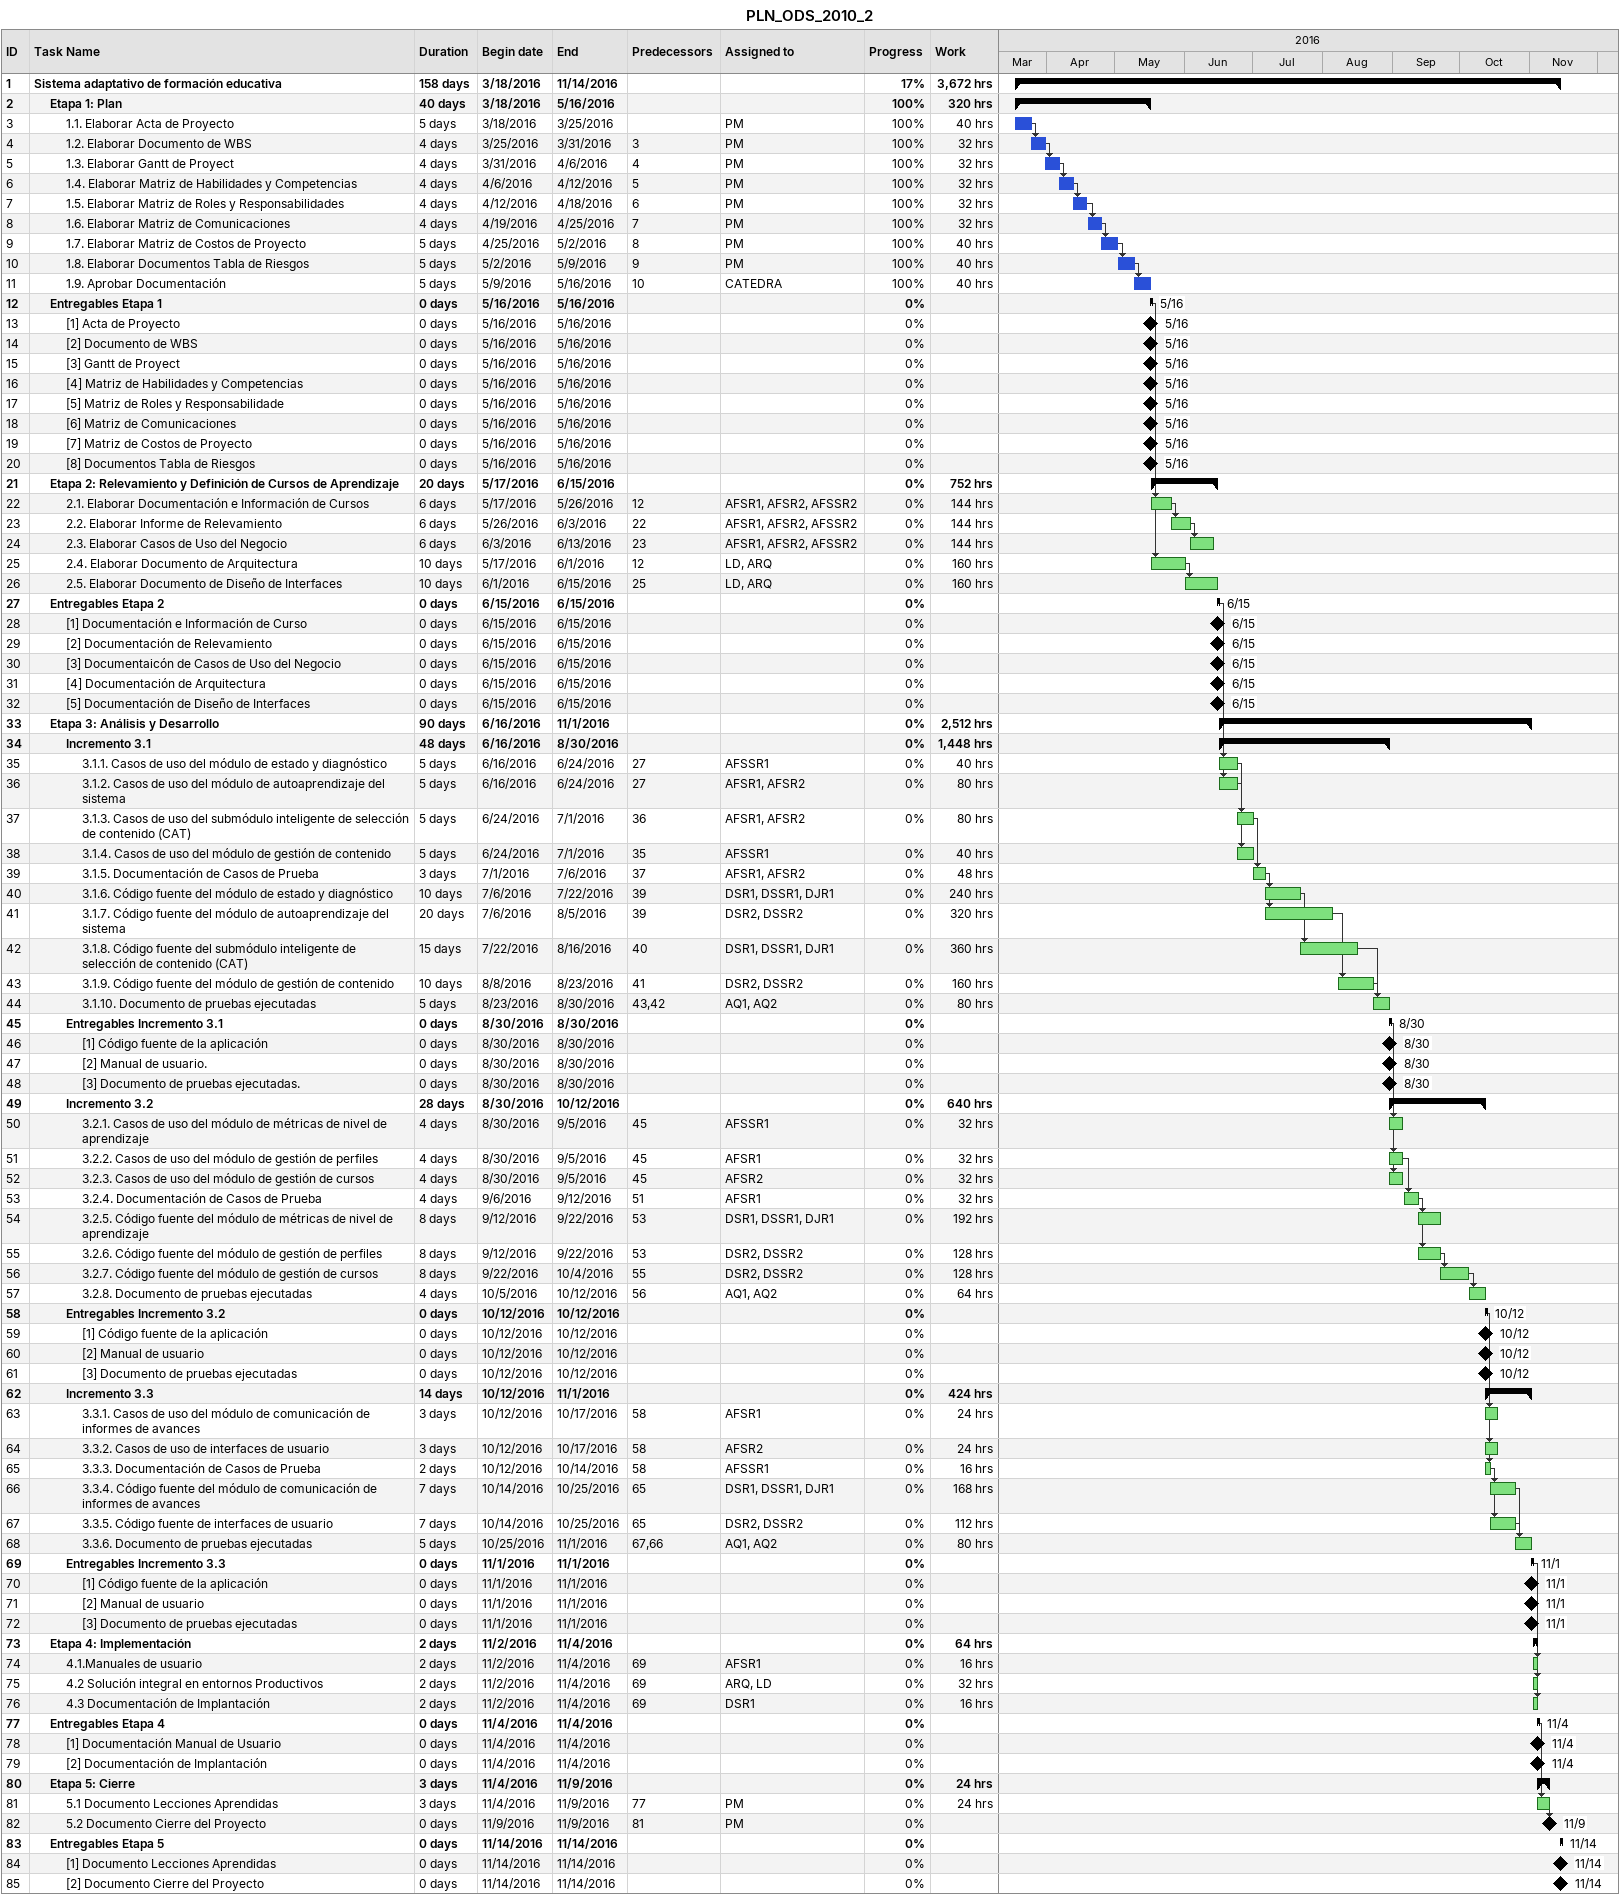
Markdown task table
PLN_ODS_2010_2

| ID | Level | Task | Duration | Start | Finish | Predecessors | Resources | % complete | Work (h) |
|---|---|---|---|---|---|---|---|---|---|
| 1 | 1 | **Sistema adaptativo de formación educativa** | 158d | 2016-03-18 | 2016-11-14 |  |  | 17 | 3672 |
| 2 | 2 | **Etapa 1: Plan** | 40d | 2016-03-18 | 2016-05-16 |  |  | 100 | 320 |
| 3 | 3 | 1.1. Elaborar Acta de Proyecto | 5d | 2016-03-18 | 2016-03-25 |  | PM | 100 | 40 |
| 4 | 3 | 1.2. Elaborar Documento de WBS | 4d | 2016-03-25 | 2016-03-31 | 3 | PM | 100 | 32 |
| 5 | 3 | 1.3. Elaborar Gantt de Proyect | 4d | 2016-03-31 | 2016-04-06 | 4 | PM | 100 | 32 |
| 6 | 3 | 1.4. Elaborar Matriz de Habilidades y Competencias | 4d | 2016-04-06 | 2016-04-12 | 5 | PM | 100 | 32 |
| 7 | 3 | 1.5. Elaborar Matriz de Roles y Responsabilidades | 4d | 2016-04-12 | 2016-04-18 | 6 | PM | 100 | 32 |
| 8 | 3 | 1.6. Elaborar Matriz de Comunicaciones | 4d | 2016-04-19 | 2016-04-25 | 7 | PM | 100 | 32 |
| 9 | 3 | 1.7. Elaborar Matriz de Costos de Proyecto | 5d | 2016-04-25 | 2016-05-02 | 8 | PM | 100 | 40 |
| 10 | 3 | 1.8. Elaborar Documentos Tabla de Riesgos | 5d | 2016-05-02 | 2016-05-09 | 9 | PM | 100 | 40 |
| 11 | 3 | 1.9. Aprobar Documentación | 5d | 2016-05-09 | 2016-05-16 | 10 | CATEDRA | 100 | 40 |
| 12 | 2 | **Entregables Etapa 1** | 0d | 2016-05-16 | 2016-05-16 |  |  | 0 |  |
| 13 | 3 | [1] Acta de Proyecto | 0d | 2016-05-16 | 2016-05-16 |  |  | 0 |  |
| 14 | 3 | [2] Documento de WBS | 0d | 2016-05-16 | 2016-05-16 |  |  | 0 |  |
| 15 | 3 | [3] Gantt de Proyect | 0d | 2016-05-16 | 2016-05-16 |  |  | 0 |  |
| 16 | 3 | [4] Matriz de Habilidades y Competencias | 0d | 2016-05-16 | 2016-05-16 |  |  | 0 |  |
| 17 | 3 | [5] Matriz de Roles y Responsabilidade | 0d | 2016-05-16 | 2016-05-16 |  |  | 0 |  |
| 18 | 3 | [6] Matriz de Comunicaciones | 0d | 2016-05-16 | 2016-05-16 |  |  | 0 |  |
| 19 | 3 | [7] Matriz de Costos de Proyecto | 0d | 2016-05-16 | 2016-05-16 |  |  | 0 |  |
| 20 | 3 | [8] Documentos Tabla de Riesgos | 0d | 2016-05-16 | 2016-05-16 |  |  | 0 |  |
| 21 | 2 | **Etapa 2: Relevamiento y Definición de Cursos de Aprendizaje** | 20d | 2016-05-17 | 2016-06-15 |  |  | 0 | 752 |
| 22 | 3 | 2.1. Elaborar Documentación e Información de Cursos | 6d | 2016-05-17 | 2016-05-26 | 12 | AFSR1, AFSR2, AFSSR2 | 0 | 144 |
| 23 | 3 | 2.2. Elaborar Informe de Relevamiento | 6d | 2016-05-26 | 2016-06-03 | 22 | AFSR1, AFSR2, AFSSR2 | 0 | 144 |
| 24 | 3 | 2.3. Elaborar Casos de Uso del Negocio | 6d | 2016-06-03 | 2016-06-13 | 23 | AFSR1, AFSR2, AFSSR2 | 0 | 144 |
| 25 | 3 | 2.4. Elaborar Documento de Arquitectura | 10d | 2016-05-17 | 2016-06-01 | 12 | LD, ARQ | 0 | 160 |
| 26 | 3 | 2.5. Elaborar Documento de Diseño de Interfaces | 10d | 2016-06-01 | 2016-06-15 | 25 | LD, ARQ | 0 | 160 |
| 27 | 2 | **Entregables Etapa 2** | 0d | 2016-06-15 | 2016-06-15 |  |  | 0 |  |
| 28 | 3 | [1] Documentación e Información de Curso | 0d | 2016-06-15 | 2016-06-15 |  |  | 0 |  |
| 29 | 3 | [2] Documentación de Relevamiento | 0d | 2016-06-15 | 2016-06-15 |  |  | 0 |  |
| 30 | 3 | [3] Documentaicón de Casos de Uso del Negocio | 0d | 2016-06-15 | 2016-06-15 |  |  | 0 |  |
| 31 | 3 | [4] Documentación de Arquitectura | 0d | 2016-06-15 | 2016-06-15 |  |  | 0 |  |
| 32 | 3 | [5] Documentación de Diseño de Interfaces | 0d | 2016-06-15 | 2016-06-15 |  |  | 0 |  |
| 33 | 2 | **Etapa 3: Análisis y Desarrollo** | 90d | 2016-06-16 | 2016-11-01 |  |  | 0 | 2512 |
| 34 | 3 | **Incremento 3.1** | 48d | 2016-06-16 | 2016-08-30 |  |  | 0 | 1448 |
| 35 | 4 | 3.1.1. Casos de uso del módulo de estado y diagnóstico | 5d | 2016-06-16 | 2016-06-24 | 27 | AFSSR1 | 0 | 40 |
| 36 | 4 | 3.1.2. Casos de uso del módulo de autoaprendizaje del sistema | 5d | 2016-06-16 | 2016-06-24 | 27 | AFSR1, AFSR2 | 0 | 80 |
| 37 | 4 | 3.1.3. Casos de uso del submódulo inteligente de selección de contenido (CAT) | 5d | 2016-06-24 | 2016-07-01 | 36 | AFSR1, AFSR2 | 0 | 80 |
| 38 | 4 | 3.1.4. Casos de uso del módulo de gestión de contenido | 5d | 2016-06-24 | 2016-07-01 | 35 | AFSSR1 | 0 | 40 |
| 39 | 4 | 3.1.5. Documentación de Casos de Prueba | 3d | 2016-07-01 | 2016-07-06 | 37 | AFSR1, AFSR2 | 0 | 48 |
| 40 | 4 | 3.1.6. Código fuente del módulo de estado y diagnóstico | 10d | 2016-07-06 | 2016-07-22 | 39 | DSR1, DSSR1, DJR1 | 0 | 240 |
| 41 | 4 | 3.1.7. Código fuente del módulo de autoaprendizaje del sistema | 20d | 2016-07-06 | 2016-08-05 | 39 | DSR2, DSSR2 | 0 | 320 |
| 42 | 4 | 3.1.8. Código fuente del submódulo inteligente de selección de contenido (CAT) | 15d | 2016-07-22 | 2016-08-16 | 40 | DSR1, DSSR1, DJR1 | 0 | 360 |
| 43 | 4 | 3.1.9. Código fuente del módulo de gestión de contenido | 10d | 2016-08-08 | 2016-08-23 | 41 | DSR2, DSSR2 | 0 | 160 |
| 44 | 4 | 3.1.10. Documento de pruebas ejecutadas | 5d | 2016-08-23 | 2016-08-30 | 43, 42 | AQ1, AQ2 | 0 | 80 |
| 45 | 3 | **Entregables Incremento 3.1** | 0d | 2016-08-30 | 2016-08-30 |  |  | 0 |  |
| 46 | 4 | [1] Código fuente de la aplicación | 0d | 2016-08-30 | 2016-08-30 |  |  | 0 |  |
| 47 | 4 | [2] Manual de usuario. | 0d | 2016-08-30 | 2016-08-30 |  |  | 0 |  |
| 48 | 4 | [3] Documento de pruebas ejecutadas. | 0d | 2016-08-30 | 2016-08-30 |  |  | 0 |  |
| 49 | 3 | **Incremento 3.2** | 28d | 2016-08-30 | 2016-10-12 |  |  | 0 | 640 |
| 50 | 4 | 3.2.1. Casos de uso del módulo de métricas de nivel de aprendizaje | 4d | 2016-08-30 | 2016-09-05 | 45 | AFSSR1 | 0 | 32 |
| 51 | 4 | 3.2.2. Casos de uso del módulo de gestión de perfiles | 4d | 2016-08-30 | 2016-09-05 | 45 | AFSR1 | 0 | 32 |
| 52 | 4 | 3.2.3. Casos de uso del módulo de gestión de cursos | 4d | 2016-08-30 | 2016-09-05 | 45 | AFSR2 | 0 | 32 |
| 53 | 4 | 3.2.4. Documentación de Casos de Prueba | 4d | 2016-09-06 | 2016-09-12 | 51 | AFSR1 | 0 | 32 |
| 54 | 4 | 3.2.5. Código fuente del módulo de métricas de nivel de aprendizaje | 8d | 2016-09-12 | 2016-09-22 | 53 | DSR1, DSSR1, DJR1 | 0 | 192 |
| 55 | 4 | 3.2.6. Código fuente del módulo de gestión de perfiles | 8d | 2016-09-12 | 2016-09-22 | 53 | DSR2, DSSR2 | 0 | 128 |
| 56 | 4 | 3.2.7. Código fuente del módulo de gestión de cursos | 8d | 2016-09-22 | 2016-10-04 | 55 | DSR2, DSSR2 | 0 | 128 |
| 57 | 4 | 3.2.8. Documento de pruebas ejecutadas | 4d | 2016-10-05 | 2016-10-12 | 56 | AQ1, AQ2 | 0 | 64 |
| 58 | 3 | **Entregables Incremento 3.2** | 0d | 2016-10-12 | 2016-10-12 |  |  | 0 |  |
| 59 | 4 | [1] Código fuente de la aplicación | 0d | 2016-10-12 | 2016-10-12 |  |  | 0 |  |
| 60 | 4 | [2] Manual de usuario | 0d | 2016-10-12 | 2016-10-12 |  |  | 0 |  |
| 61 | 4 | [3] Documento de pruebas ejecutadas | 0d | 2016-10-12 | 2016-10-12 |  |  | 0 |  |
| 62 | 3 | **Incremento 3.3** | 14d | 2016-10-12 | 2016-11-01 |  |  | 0 | 424 |
| 63 | 4 | 3.3.1. Casos de uso del módulo de comunicación de informes de avances | 3d | 2016-10-12 | 2016-10-17 | 58 | AFSR1 | 0 | 24 |
| 64 | 4 | 3.3.2. Casos de uso de interfaces de usuario | 3d | 2016-10-12 | 2016-10-17 | 58 | AFSR2 | 0 | 24 |
| 65 | 4 | 3.3.3. Documentación de Casos de Prueba | 2d | 2016-10-12 | 2016-10-14 | 58 | AFSSR1 | 0 | 16 |
| 66 | 4 | 3.3.4. Código fuente del módulo de comunicación de informes de avances | 7d | 2016-10-14 | 2016-10-25 | 65 | DSR1, DSSR1, DJR1 | 0 | 168 |
| 67 | 4 | 3.3.5. Código fuente de interfaces de usuario | 7d | 2016-10-14 | 2016-10-25 | 65 | DSR2, DSSR2 | 0 | 112 |
| 68 | 4 | 3.3.6. Documento de pruebas ejecutadas | 5d | 2016-10-25 | 2016-11-01 | 67, 66 | AQ1, AQ2 | 0 | 80 |
| 69 | 3 | **Entregables Incremento 3.3** | 0d | 2016-11-01 | 2016-11-01 |  |  | 0 |  |
| 70 | 4 | [1] Código fuente de la aplicación | 0d | 2016-11-01 | 2016-11-01 |  |  | 0 |  |
| 71 | 4 | [2] Manual de usuario | 0d | 2016-11-01 | 2016-11-01 |  |  | 0 |  |
| 72 | 4 | [3] Documento de pruebas ejecutadas | 0d | 2016-11-01 | 2016-11-01 |  |  | 0 |  |
| 73 | 2 | **Etapa 4: Implementación** | 2d | 2016-11-02 | 2016-11-04 |  |  | 0 | 64 |
| 74 | 3 | 4.1.Manuales de usuario | 2d | 2016-11-02 | 2016-11-04 | 69 | AFSR1 | 0 | 16 |
| 75 | 3 | 4.2 Solución integral en entornos Productivos | 2d | 2016-11-02 | 2016-11-04 | 69 | ARQ, LD | 0 | 32 |
| 76 | 3 | 4.3 Documentación de Implantación | 2d | 2016-11-02 | 2016-11-04 | 69 | DSR1 | 0 | 16 |
| 77 | 2 | **Entregables Etapa 4** | 0d | 2016-11-04 | 2016-11-04 |  |  | 0 |  |
| 78 | 3 | [1] Documentación Manual de Usuario | 0d | 2016-11-04 | 2016-11-04 |  |  | 0 |  |
| 79 | 3 | [2] Documentación de Implantación | 0d | 2016-11-04 | 2016-11-04 |  |  | 0 |  |
| 80 | 2 | **Etapa 5: Cierre** | 3d | 2016-11-04 | 2016-11-09 |  |  | 0 | 24 |
| 81 | 3 | 5.1 Documento Lecciones Aprendidas | 3d | 2016-11-04 | 2016-11-09 | 77 | PM | 0 | 24 |
| 82 | 3 | 5.2 Documento Cierre del Proyecto | 0d | 2016-11-09 | 2016-11-09 | 81 | PM | 0 |  |
| 83 | 2 | **Entregables Etapa 5** | 0d | 2016-11-14 | 2016-11-14 |  |  | 0 |  |
| 84 | 3 | [1] Documento Lecciones Aprendidas | 0d | 2016-11-14 | 2016-11-14 |  |  | 0 |  |
| 85 | 3 | [2] Documento Cierre del Proyecto | 0d | 2016-11-14 | 2016-11-14 |  |  | 0 |  |
